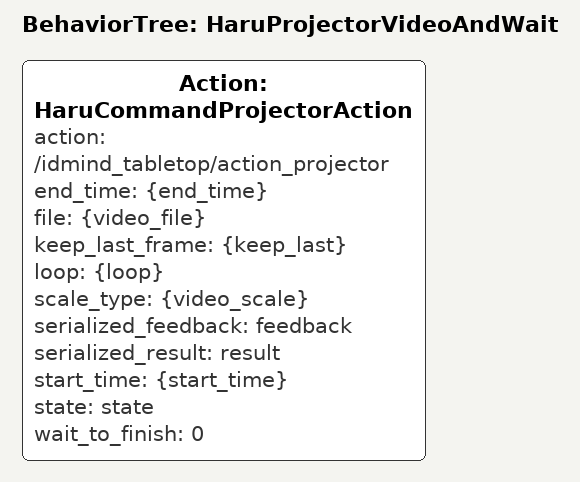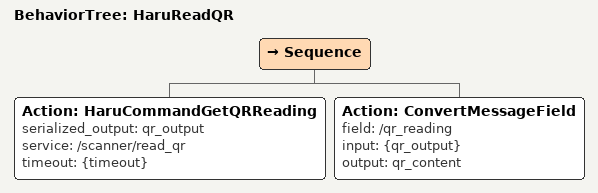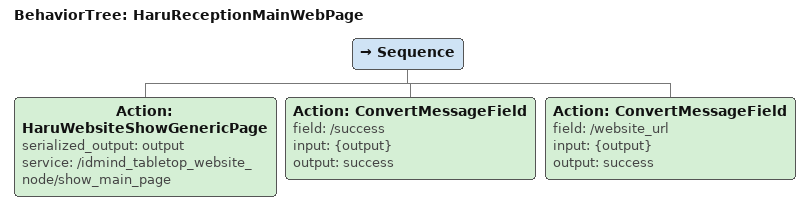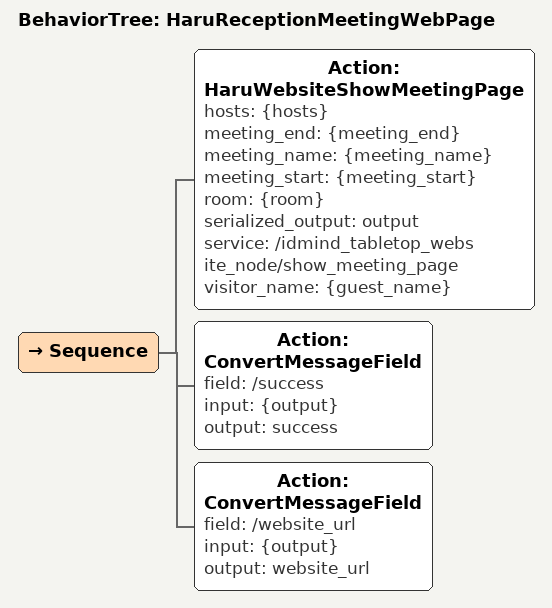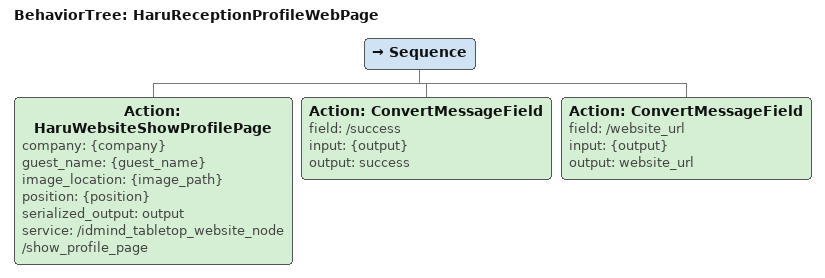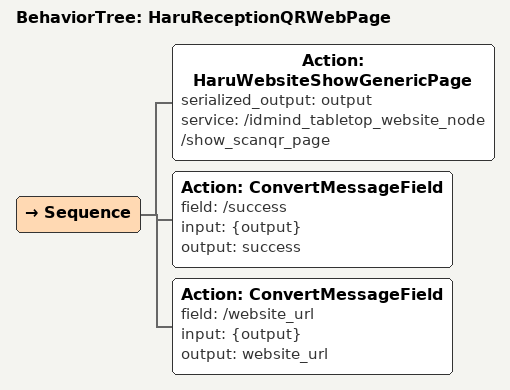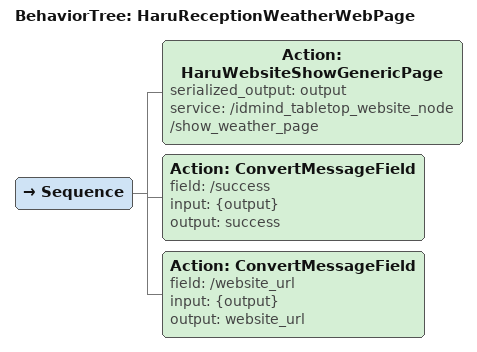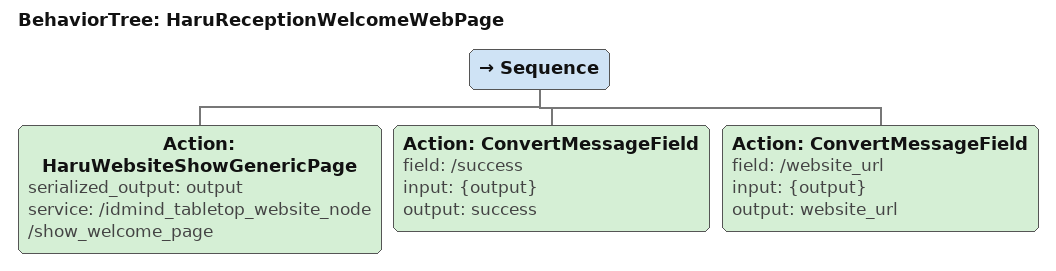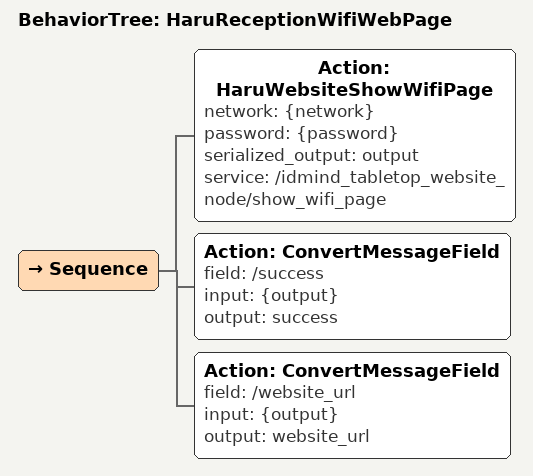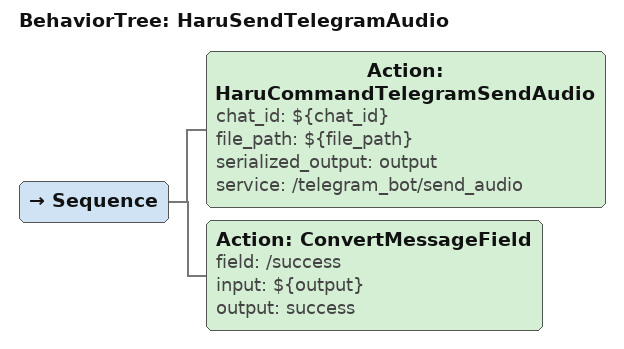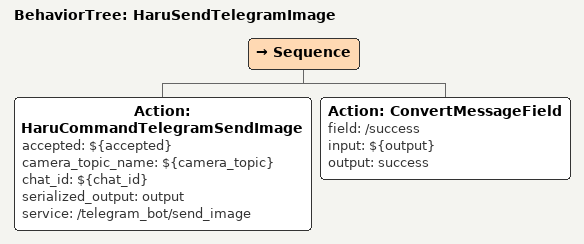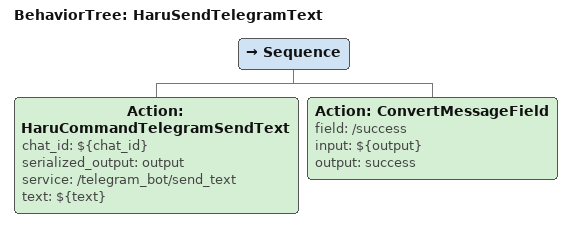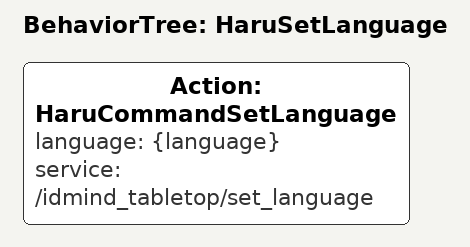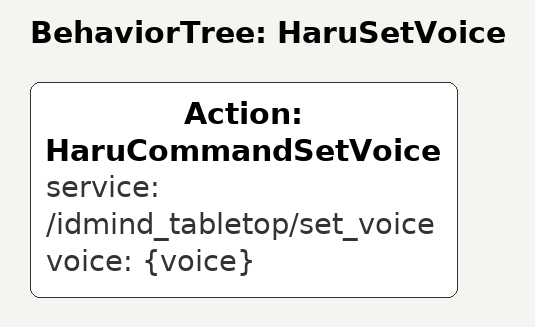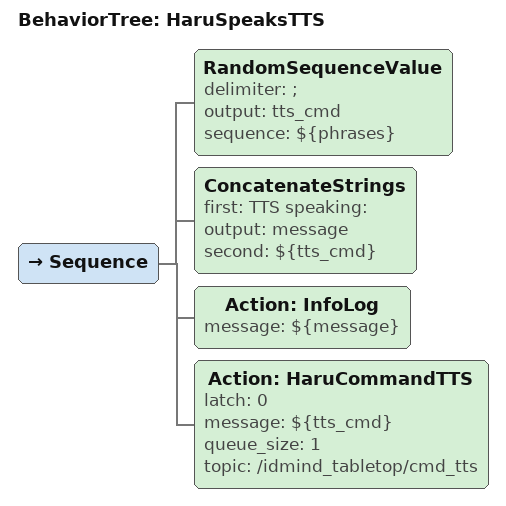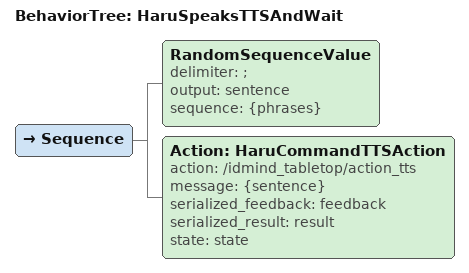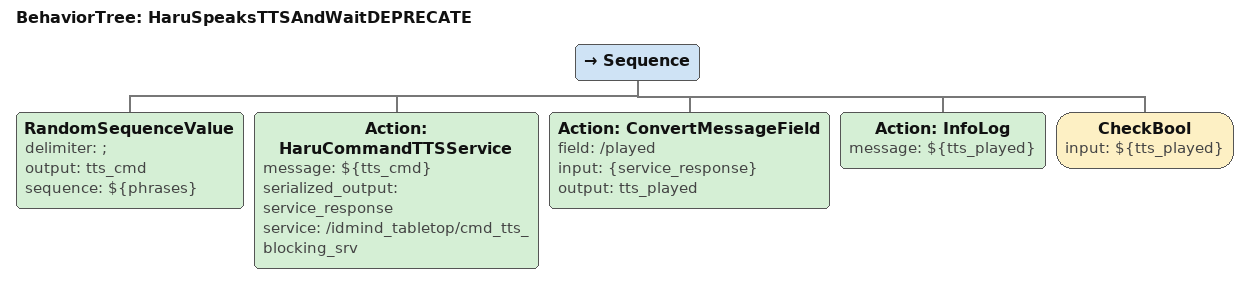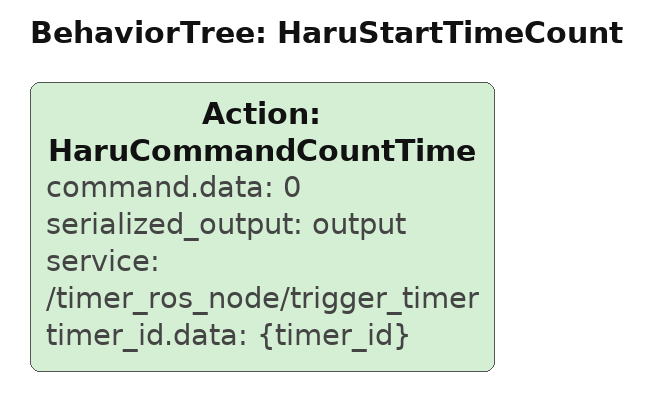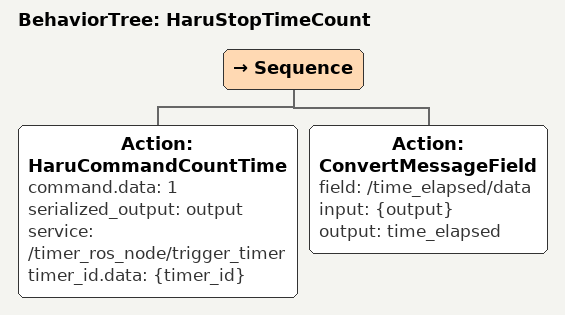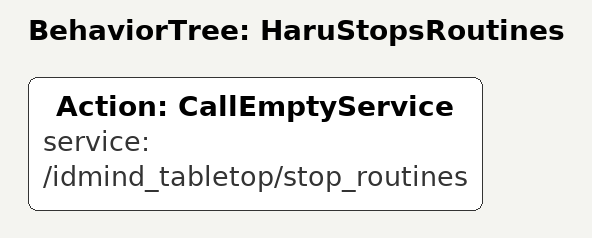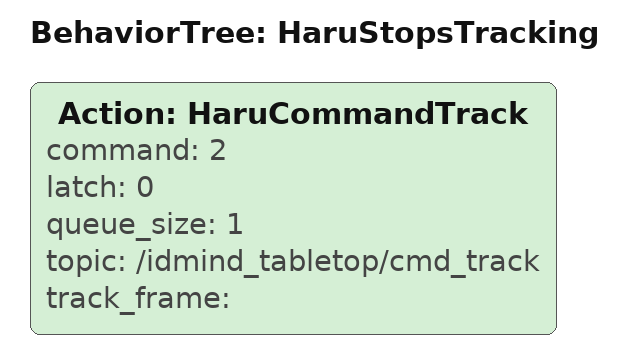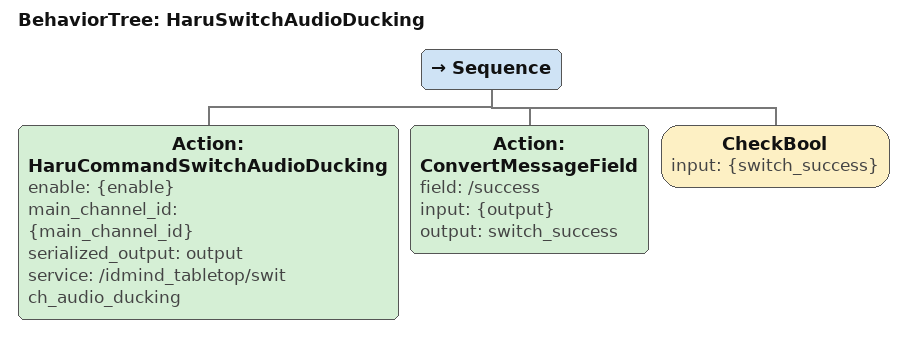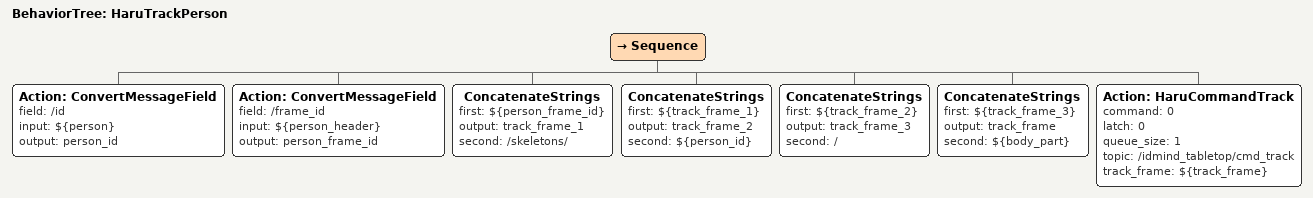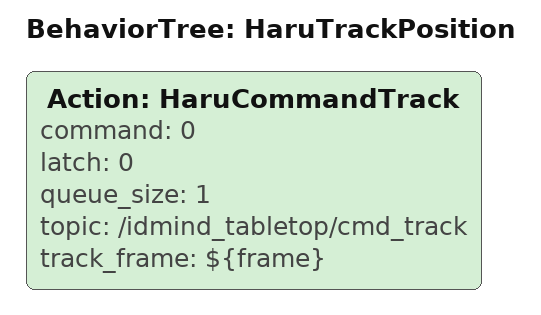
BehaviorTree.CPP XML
<BehaviorTree ID="HaruProjectorVideoAndWait">
    <Action ID="HaruCommandProjectorAction" action="/idmind_tabletop/action_projector" end_time="{end_time}" file="{video_file}" keep_last_frame="{keep_last}" loop="{loop}" scale_type="{video_scale}" serialized_feedback="feedback" serialized_result="result" start_time="{start_time}" state="state" wait_to_finish="0"/>
</BehaviorTree>

<BehaviorTree ID="HaruReadQR">
    <Sequence>
        <Action ID="HaruCommandGetQRReading" serialized_output="qr_output" service="/scanner/read_qr" timeout="{timeout}"/>
        <Action ID="ConvertMessageField" field="/qr_reading" input="{qr_output}" output="qr_content"/>
    </Sequence>
</BehaviorTree>

<BehaviorTree ID="HaruReceptionMainWebPage">
    <Sequence>
        <Action ID="HaruWebsiteShowGenericPage" serialized_output="output" service="/idmind_tabletop_website_node/show_main_page"/>
        <Action ID="ConvertMessageField" field="/success" input="{output}" output="success"/>
        <Action ID="ConvertMessageField" field="/website_url" input="{output}" output="success"/>
    </Sequence>
</BehaviorTree>

<BehaviorTree ID="HaruReceptionMeetingWebPage">
    <Sequence>
        <Action ID="HaruWebsiteShowMeetingPage" hosts="{hosts}" meeting_end="{meeting_end}" meeting_name="{meeting_name}" meeting_start="{meeting_start}" room="{room}" serialized_output="output" service="/idmind_tabletop_website_node/show_meeting_page" visitor_name="{guest_name}"/>
        <Action ID="ConvertMessageField" field="/success" input="{output}" output="success"/>
        <Action ID="ConvertMessageField" field="/website_url" input="{output}" output="website_url"/>
    </Sequence>
</BehaviorTree>

<BehaviorTree ID="HaruReceptionProfileWebPage">
    <Sequence>
        <Action ID="HaruWebsiteShowProfilePage" company="{company}" guest_name="{guest_name}" image_location="{image_path}" position="{position}" serialized_output="output" service="/idmind_tabletop_website_node/show_profile_page"/>
        <Action ID="ConvertMessageField" field="/success" input="{output}" output="success"/>
        <Action ID="ConvertMessageField" field="/website_url" input="{output}" output="website_url"/>
    </Sequence>
</BehaviorTree>

<BehaviorTree ID="HaruReceptionQRWebPage">
    <Sequence>
        <Action ID="HaruWebsiteShowGenericPage" serialized_output="output" service="/idmind_tabletop_website_node/show_scanqr_page"/>
        <Action ID="ConvertMessageField" field="/success" input="{output}" output="success"/>
        <Action ID="ConvertMessageField" field="/website_url" input="{output}" output="website_url"/>
    </Sequence>
</BehaviorTree>

<BehaviorTree ID="HaruReceptionWeatherWebPage">
    <Sequence>
        <Action ID="HaruWebsiteShowGenericPage" serialized_output="output" service="/idmind_tabletop_website_node/show_weather_page"/>
        <Action ID="ConvertMessageField" field="/success" input="{output}" output="success"/>
        <Action ID="ConvertMessageField" field="/website_url" input="{output}" output="website_url"/>
    </Sequence>
</BehaviorTree>

<BehaviorTree ID="HaruReceptionWelcomeWebPage">
    <Sequence>
        <Action ID="HaruWebsiteShowGenericPage" serialized_output="output" service="/idmind_tabletop_website_node/show_welcome_page"/>
        <Action ID="ConvertMessageField" field="/success" input="{output}" output="success"/>
        <Action ID="ConvertMessageField" field="/website_url" input="{output}" output="website_url"/>
    </Sequence>
</BehaviorTree>

<BehaviorTree ID="HaruReceptionWifiWebPage">
    <Sequence>
        <Action ID="HaruWebsiteShowWifiPage" network="{network}" password="{password}" serialized_output="output" service="/idmind_tabletop_website_node/show_wifi_page"/>
        <Action ID="ConvertMessageField" field="/success" input="{output}" output="success"/>
        <Action ID="ConvertMessageField" field="/website_url" input="{output}" output="website_url"/>
    </Sequence>
</BehaviorTree>

<BehaviorTree ID="HaruSendTelegramAudio">
    <Sequence>
        <Action ID="HaruCommandTelegramSendAudio" chat_id="${chat_id}" file_path="${file_path}" serialized_output="output" service="/telegram_bot/send_audio"/>
        <Action ID="ConvertMessageField" field="/success" input="${output}" output="success"/>
    </Sequence>
</BehaviorTree>

<BehaviorTree ID="HaruSendTelegramImage">
    <Sequence>
        <Action ID="HaruCommandTelegramSendImage" accepted="${accepted}" camera_topic_name="${camera_topic}" chat_id="${chat_id}" serialized_output="output" service="/telegram_bot/send_image"/>
        <Action ID="ConvertMessageField" field="/success" input="${output}" output="success"/>
    </Sequence>
</BehaviorTree>

<BehaviorTree ID="HaruSendTelegramText">
    <Sequence>
        <Action ID="HaruCommandTelegramSendText" chat_id="${chat_id}" serialized_output="output" service="/telegram_bot/send_text" text="${text}"/>
        <Action ID="ConvertMessageField" field="/success" input="${output}" output="success"/>
    </Sequence>
</BehaviorTree>

<BehaviorTree ID="HaruSetLanguage">
    <Action ID="HaruCommandSetLanguage" language="{language}" service="/idmind_tabletop/set_language"/>
</BehaviorTree>

<BehaviorTree ID="HaruSetVoice">
    <Action ID="HaruCommandSetVoice" service="/idmind_tabletop/set_voice" voice="{voice}"/>
</BehaviorTree>

<BehaviorTree ID="HaruSpeaksTTS">
    <Sequence>
        <RandomSequenceValue delimiter=";" output="tts_cmd" sequence="${phrases}"/>
        <ConcatenateStrings first="TTS speaking: " output="message" second="${tts_cmd}"/>
        <Action ID="InfoLog" message="${message}"/>
        <Action ID="HaruCommandTTS" latch="0" message="${tts_cmd}" queue_size="1" topic="/idmind_tabletop/cmd_tts"/>
    </Sequence>
</BehaviorTree>

<BehaviorTree ID="HaruSpeaksTTSAndWait">
    <Sequence>
        <RandomSequenceValue delimiter=";" output="sentence" sequence="{phrases}"/>
        <Action ID="HaruCommandTTSAction" action="/idmind_tabletop/action_tts" message="{sentence}" serialized_feedback="feedback" serialized_result="result" state="state"/>
    </Sequence>
</BehaviorTree>

<BehaviorTree ID="HaruSpeaksTTSAndWaitDEPRECATE">
    <Sequence>
        <RandomSequenceValue delimiter=";" output="tts_cmd" sequence="${phrases}"/>
        <Action ID="HaruCommandTTSService" message="${tts_cmd}" serialized_output="service_response" service="/idmind_tabletop/cmd_tts_blocking_srv"/>
        <Action ID="ConvertMessageField" field="/played" input="{service_response}" output="tts_played"/>
        <Action ID="InfoLog" message="${tts_played}"/>
        <CheckBool input="${tts_played}"/>
    </Sequence>
</BehaviorTree>

<BehaviorTree ID="HaruStartTimeCount">
    <Action ID="HaruCommandCountTime" command.data="0" serialized_output="output" service="/timer_ros_node/trigger_timer" timer_id.data="{timer_id}"/>
</BehaviorTree>

<BehaviorTree ID="HaruStopTimeCount">
    <Sequence>
        <Action ID="HaruCommandCountTime" command.data="1" serialized_output="output" service="/timer_ros_node/trigger_timer" timer_id.data="{timer_id}"/>
        <Action ID="ConvertMessageField" field="/time_elapsed/data" input="{output}" output="time_elapsed"/>
    </Sequence>
</BehaviorTree>

<BehaviorTree ID="HaruStopsRoutines">
    <Action ID="CallEmptyService" service="/idmind_tabletop/stop_routines"/>
</BehaviorTree>

<BehaviorTree ID="HaruStopsTracking">
    <Action ID="HaruCommandTrack" command="2" latch="0" queue_size="1" topic="/idmind_tabletop/cmd_track" track_frame=""/>
</BehaviorTree>

<BehaviorTree ID="HaruSwitchAudioDucking">
    <Sequence>
        <Action ID="HaruCommandSwitchAudioDucking" enable="{enable}" main_channel_id="{main_channel_id}" serialized_output="output" service="/idmind_tabletop/switch_audio_ducking"/>
        <Action ID="ConvertMessageField" field="/success" input="{output}" output="switch_success"/>
        <CheckBool input="{switch_success}"/>
    </Sequence>
</BehaviorTree>

<BehaviorTree ID="HaruTrackPerson">
    <Sequence>
        <Action ID="ConvertMessageField" field="/id" input="${person}" output="person_id"/>
        <Action ID="ConvertMessageField" field="/frame_id" input="${person_header}" output="person_frame_id"/>
        <ConcatenateStrings first="${person_frame_id}" output="track_frame_1" second="/skeletons/"/>
        <ConcatenateStrings first="${track_frame_1}" output="track_frame_2" second="${person_id}"/>
        <ConcatenateStrings first="${track_frame_2}" output="track_frame_3" second="/"/>
        <ConcatenateStrings first="${track_frame_3}" output="track_frame" second="${body_part}"/>
        <Action ID="HaruCommandTrack" command="0" latch="0" queue_size="1" topic="/idmind_tabletop/cmd_track" track_frame="${track_frame}"/>
    </Sequence>
</BehaviorTree>

<BehaviorTree ID="HaruTrackPosition">
    <Action ID="HaruCommandTrack" command="0" latch="0" queue_size="1" topic="/idmind_tabletop/cmd_track" track_frame="${frame}"/>
</BehaviorTree>
